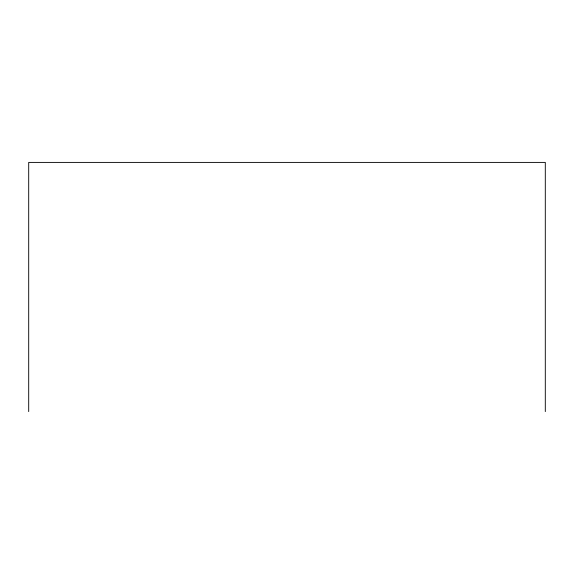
<?xml version="1.0" encoding="UTF-8"?>
<svg xmlns="http://www.w3.org/2000/svg" width="574" height="574" viewBox="0 0 574 574"><rect width="100%" height="100%" fill="white"/><g stroke="black" fill="none" stroke-linecap="round" stroke-linejoin="round"><path stroke-width="0.86" d="M545.3 411.594L545.3 162.406L28.7 162.406L28.7 411.594"/></g></svg>
